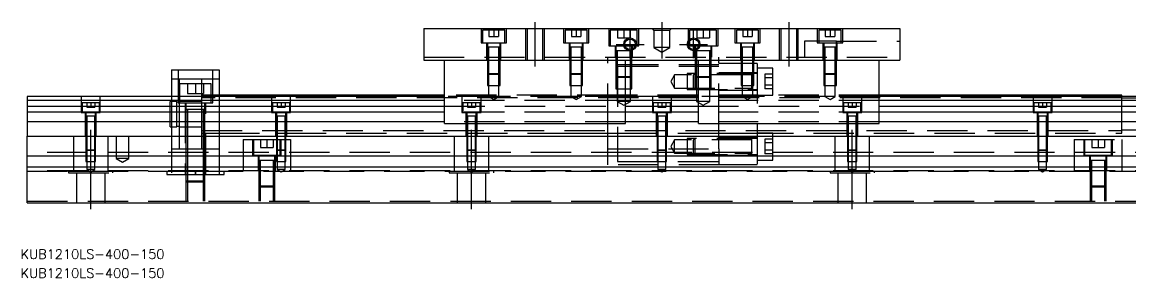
# Model space of a CAD drawing. Extents: x -12 to 551, y -257 to 102.
# Drawn here: x -1.6 to 347.5, y -257.4 to -176.7 of the extents above; entities that cross this region are included whole.
import ezdxf

# ---------------------------------------------------------------- set-up
doc = ezdxf.new("R2010")
doc.units = 0
doc.linetypes.add('CENTER', pattern=[50.8, 31.75, -6.35, 6.35, -6.35])
doc.linetypes.add('DASHED', pattern=[19.05, 12.7, -6.35])
doc.layers.get('0').update_dxf_attribs({"linetype": 'CONTINUOUS'})
doc.layers.add('CENTER', color=1, linetype='CENTER')
doc.styles.get("Standard").update_dxf_attribs({"font": 'txt.shx', "height": 3, "bigfont": 'bigfont.shx'})

# ---------------------------------------------------------------- blocks, each defined once
blk = doc.blocks.new('*U3')
at = {"color": 7, "linetype": 'CONTINUOUS'}
blk.add_text('KUB1210LS-400-150', height=3, dxfattribs=at).set_placement((-2.14, -251.39))
blk = doc.blocks.new('*U4')
at = {"color": 7, "linetype": 'CONTINUOUS'}
blk.add_text('KUB1210LS-400-150', height=3, dxfattribs=at).set_placement((-2.14, -257.38))

msp = doc.modelspace()

# ---------------------------------------------------------------- linework, layer by layer
at = {"color": 7, "linetype": 'CONTINUOUS'}
for p, q in [((125, -178.73), (125, -188.73)), ((125, -178.73), (275, -178.73)), ((275, -178.73), (275, -188.73)), ((45.5, -191.73), (45.5, -200.23)), ((45.5, -191.73), (60.5, -191.73)), ((60.5, -191.73), (60.5, -200.23)), ((125, -188.73), (275, -188.73)), ((131.5, -208.73), (131.5, -188.73)), ((188.5, -208.73), (188.5, -188.73)), ((211.5, -208.73), (211.5, -188.73)), ((268.5, -208.73), (268.5, -188.73)), ((131.5, -200.23), (0, -200.23)), ((0, -200.23), (0, -201.48)), ((0, -201.48), (0, -203.26)), ((131.5, -201.48), (0, -201.48)), ((131.5, -199.73), (60.5, -199.73)), ((211.5, -200.23), (188.5, -200.23)), ((211.5, -201.48), (188.5, -201.48)), ((345, -199.73), (268.5, -199.73)), ((400, -200.23), (268.5, -200.23)), ((400, -201.48), (268.5, -201.48)), ((345, -200.23), (345, -199.73)), ((0, -203.26), (131.5, -203.26)), ((0, -203.26), (0, -205.15)), ((0, -205.15), (0, -208.21)), ((131.5, -205.15), (0, -205.15)), ((188.5, -203.26), (211.5, -203.26)), ((211.5, -205.15), (188.5, -205.15)), ((268.5, -203.26), (400, -203.26)), ((400, -205.15), (268.5, -205.15)), ((131.5, -208.21), (0, -208.21)), ((0, -208.21), (0, -212.73)), ((131.5, -208.73), (188.5, -208.73)), ((211.5, -208.21), (188.5, -208.21)), ((211.5, -208.73), (268.5, -208.73)), ((400, -208.21), (268.5, -208.21)), ((0, -219.03), (0, -212.73)), ((0, -212.73), (400, -212.73)), ((400, -219.03), (0, -219.03)), ((0, -222.43), (0, -219.03)), ((0, -233.73), (0, -222.43)), ((400, -222.43), (0, -222.43)), ((0, -233.73), (400, -233.73))]:
    msp.add_line(p, q, dxfattribs=at)
at = {"color": 3, "linetype": 'DASHED'}
for p, q in [((143, -178.73), (143, -183.23)), ((150.5, -179.23), (143.5, -179.23)), ((143.5, -179.23), (143.5, -183.23)), ((145.5, -179.23), (145.5, -181.23)), ((145.5, -181.23), (147, -181.23)), ((147, -179.23), (147, -181.23)), ((147, -181.23), (148.5, -181.23)), ((148.5, -179.23), (148.5, -181.23)), ((150.5, -183.23), (150.5, -179.23)), ((151, -183.23), (151, -178.73)), ((157, -178.73), (157, -188.73)), ((157.5, -178.73), (157.5, -188.73)), ((162.5, -188.73), (162.5, -178.73)), ((163, -188.73), (163, -178.73)), ((169, -178.73), (169, -183.23)), ((176.5, -179.23), (169.5, -179.23)), ((169.5, -179.23), (169.5, -183.23)), ((171.5, -179.23), (171.5, -181.23)), ((171.5, -181.23), (173, -181.23)), ((173, -179.23), (173, -181.23)), ((173, -181.23), (174.5, -181.23)), ((174.5, -179.23), (174.5, -181.23)), ((176.5, -183.23), (176.5, -179.23)), ((177, -183.23), (177, -178.73)), ((183.25, -178.73), (183.25, -184.23)), ((192.25, -179.23), (183.75, -179.23)), ((183.75, -179.23), (183.75, -184.23)), ((186, -179.23), (186, -181.73)), ((188, -179.23), (188, -181.73)), ((190, -179.23), (190, -181.73)), ((192.25, -184.23), (192.25, -179.23)), ((192.75, -184.23), (192.75, -178.73)), ((197.5, -179.23), (197, -178.73)), ((197.5, -179.23), (197.5, -184.73)), ((197.5, -179.23), (202.5, -179.23)), ((202.5, -179.23), (203, -178.73)), ((202.5, -184.73), (202.5, -179.23)), ((208.25, -178.73), (208.25, -184.23)), ((217.25, -179.23), (208.75, -179.23)), ((208.75, -179.23), (208.75, -182.17)), ((211, -179.23), (211, -181.73)), ((213, -179.23), (213, -181.73)), ((215, -179.23), (215, -181.73)), ((217.25, -184.23), (217.25, -179.23)), ((217.75, -184.23), (217.75, -178.73)), ((223, -178.73), (223, -183.23)), ((230.5, -179.23), (223.5, -179.23)), ((223.5, -179.23), (223.5, -183.23)), ((225.5, -179.23), (225.5, -181.23)), ((225.5, -181.23), (227, -181.23)), ((227, -179.23), (227, -181.23)), ((227, -181.23), (228.5, -181.23)), ((228.5, -179.23), (228.5, -181.23)), ((230.5, -183.23), (230.5, -179.23)), ((231, -183.23), (231, -178.73)), ((237, -178.73), (237, -188.73)), ((237.5, -178.73), (237.5, -188.73)), ((242.5, -188.73), (242.5, -178.73)), ((243, -188.73), (243, -178.73)), ((249, -178.73), (249, -183.23)), ((256.5, -179.23), (249.5, -179.23)), ((249.5, -179.23), (249.5, -183.23)), ((251.5, -179.23), (251.5, -181.23)), ((251.5, -181.23), (253, -181.23)), ((253, -179.23), (253, -181.23)), ((253, -181.23), (254.5, -181.23)), ((254.5, -179.23), (254.5, -181.23)), ((256.5, -183.23), (256.5, -179.23)), ((257, -183.23), (257, -178.73)), ((143, -183.23), (151, -183.23)), ((144.75, -183.23), (144.75, -188.73)), ((145, -183.23), (145, -184.63)), ((145, -184.62), (145, -184.63)), ((145, -184.63), (145.22, -184.63)), ((145.22, -184.63), (145, -184.63)), ((145, -184.63), (145, -188.73)), ((145, -184.63), (145, -184.63)), ((148.78, -184.63), (145.22, -184.63)), ((145.35, -184.63), (145.35, -188.73)), ((148.65, -188.73), (148.65, -184.63)), ((148.78, -184.63), (149, -184.63)), ((149, -184.63), (148.78, -184.63)), ((149, -184.63), (149, -183.23)), ((149, -184.63), (149, -184.62)), ((149, -188.73), (149, -184.63)), ((149, -184.63), (149, -184.63)), ((149.25, -188.73), (149.25, -183.23)), ((169, -183.23), (177, -183.23)), ((170.75, -183.23), (170.75, -188.73)), ((171, -183.23), (171, -184.63)), ((171, -184.62), (171, -184.63)), ((171.22, -184.63), (171, -184.63)), ((171, -184.63), (171, -188.73)), ((171, -184.63), (171, -184.63)), ((174.78, -184.63), (171.22, -184.63)), ((171.35, -184.63), (171.35, -188.73)), ((174.65, -188.73), (174.65, -184.63)), ((175, -184.63), (174.78, -184.63)), ((175, -184.63), (175, -183.23)), ((175, -184.63), (175, -184.62)), ((175, -188.73), (175, -184.63)), ((175, -184.63), (175, -184.63)), ((175.25, -188.73), (175.25, -183.23)), ((183.25, -184.23), (192.75, -184.23)), ((185.25, -184.23), (185.25, -187.73)), ((185.5, -184.23), (185.5, -185.83)), ((186, -181.73), (188, -181.73)), ((188, -181.73), (190, -181.73)), ((190.5, -185.3), (190.5, -184.23)), ((190.75, -187.73), (190.75, -184.23)), ((202.5, -184.73), (197.5, -184.73)), ((197.5, -184.73), (200, -186.17)), ((200, -186.17), (202.5, -184.73)), ((208.25, -184.23), (217.75, -184.23)), ((208.75, -182.17), (208.75, -182.65)), ((208.75, -182.65), (208.75, -184.23)), ((210.25, -184.23), (210.25, -187.73)), ((210.5, -184.23), (210.5, -185.3)), ((211, -181.73), (213, -181.73)), ((213, -181.73), (215, -181.73)), ((215.5, -185.83), (215.5, -184.23)), ((215.75, -187.73), (215.75, -184.23)), ((223, -183.23), (231, -183.23)), ((224.75, -183.23), (224.75, -188.73)), ((225, -183.23), (225, -184.63)), ((225, -184.62), (225, -184.63)), ((225.22, -184.63), (225, -184.63)), ((225, -184.63), (225, -188.73)), ((225, -184.63), (225, -184.63)), ((228.78, -184.63), (225.22, -184.63)), ((225.35, -184.63), (225.35, -188.73)), ((228.65, -188.73), (228.65, -184.63)), ((229, -184.63), (228.78, -184.63)), ((229, -184.63), (229, -183.23)), ((229, -184.63), (229, -184.62)), ((229, -188.73), (229, -184.63)), ((229, -184.63), (229, -184.63)), ((229.25, -188.73), (229.25, -183.23)), ((255, -182.73), (245, -182.73)), ((245, -182.73), (245, -187.73)), ((249, -183.23), (257, -183.23)), ((250.75, -183.23), (250.75, -188.73)), ((251, -183.23), (251, -184.63)), ((251, -184.62), (251, -184.63)), ((255, -184.63), (251, -184.63)), ((251, -184.63), (251, -184.63)), ((251, -184.63), (251, -188.73)), ((251.35, -184.63), (251.35, -188.73)), ((254.65, -188.73), (254.65, -184.63)), ((255, -183.23), (255, -182.73)), ((255, -182.73), (275, -182.73)), ((255, -182.73), (255, -183.23)), ((255, -184.63), (255, -183.23)), ((255, -188.73), (255, -184.63)), ((255.25, -188.73), (255.25, -183.23)), ((125, -187.73), (275, -187.73)), ((183, -188.73), (183, -187.73)), ((185.5, -185.83), (185.76, -185.83)), ((185.76, -185.83), (185.5, -185.83)), ((185.5, -185.83), (185.5, -185.84)), ((185.5, -185.83), (185.5, -185.83)), ((185.5, -185.83), (185.5, -187.73)), ((185.5, -187.73), (185.5, -188.73)), ((185.5, -187.73), (185.5, -188.73)), ((190.01, -185.83), (185.76, -185.83)), ((185.9, -185.83), (185.9, -187.73)), ((185.9, -187.73), (185.9, -188.73)), ((190.24, -185.83), (190.01, -185.83)), ((190.1, -187.73), (190.1, -185.83)), ((190.1, -188.73), (190.1, -187.73)), ((190.24, -185.83), (190.5, -185.83)), ((190.5, -185.83), (190.24, -185.83)), ((190.5, -185.67), (190.5, -185.3)), ((190.5, -185.83), (190.5, -185.67)), ((190.5, -185.84), (190.5, -185.83)), ((190.5, -187.73), (190.5, -185.83)), ((190.5, -185.83), (190.5, -185.83)), ((190.5, -188.73), (190.5, -187.73)), ((190.5, -188.73), (190.5, -187.73)), ((210.5, -185.3), (210.5, -185.67)), ((210.5, -185.67), (210.5, -185.83)), ((210.5, -185.83), (210.76, -185.83)), ((210.76, -185.83), (210.5, -185.83)), ((210.5, -185.83), (210.5, -185.84)), ((210.5, -185.83), (210.5, -185.83)), ((210.5, -185.83), (210.5, -187.73)), ((210.5, -187.73), (210.5, -188.73)), ((210.5, -187.73), (210.5, -188.73)), ((215.24, -185.83), (210.76, -185.83)), ((210.9, -185.83), (210.9, -187.73)), ((210.9, -187.73), (210.9, -188.73)), ((215.1, -187.73), (215.1, -185.83)), ((215.1, -188.73), (215.1, -187.73)), ((215.24, -185.83), (215.5, -185.83)), ((215.5, -185.83), (215.24, -185.83)), ((215.5, -185.84), (215.5, -185.83)), ((215.5, -187.73), (215.5, -185.83)), ((215.5, -185.83), (215.5, -185.83)), ((215.5, -188.73), (215.5, -187.73)), ((215.5, -188.73), (215.5, -187.73)), ((218, -188.73), (218, -187.73)), ((47.5, -191.73), (47.5, -202.23)), ((58.5, -202.23), (58.5, -191.73)), ((145, -188.73), (145, -192.88)), ((145, -188.73), (145, -192.88)), ((145.35, -188.73), (145.35, -193.23)), ((148.65, -193.23), (148.65, -188.73)), ((149, -192.88), (149, -188.73)), ((149, -192.88), (149, -188.73)), ((171, -188.73), (171, -192.88)), ((171, -188.73), (171, -192.88)), ((171.35, -188.73), (171.35, -193.23)), ((174.65, -193.23), (174.65, -188.73)), ((175, -192.88), (175, -188.73)), ((175, -192.88), (175, -188.73)), ((183, -208.73), (183, -188.73)), ((218, -190.23), (183, -190.23)), ((185.5, -188.73), (185.5, -193.83)), ((185.5, -188.73), (185.5, -193.83)), ((185.9, -188.73), (185.9, -194.23)), ((218, -190.73), (186, -190.73)), ((186, -190.73), (186, -220.73)), ((190.1, -194.23), (190.1, -188.73)), ((190.5, -193.83), (190.5, -188.73)), ((190.5, -193.83), (190.5, -188.73)), ((210.5, -188.73), (210.5, -193.83)), ((210.5, -188.73), (210.5, -193.83)), ((210.9, -188.73), (210.9, -194.23)), ((215.1, -194.23), (215.1, -188.73)), ((215.5, -193.83), (215.5, -188.73)), ((215.5, -193.83), (215.5, -188.73)), ((218, -208.73), (218, -188.73)), ((230, -189.73), (218, -189.73)), ((225, -188.73), (225, -192.88)), ((225, -188.73), (225, -192.88)), ((225.35, -188.73), (225.35, -193.23)), ((228.65, -193.23), (228.65, -188.73)), ((229, -192.88), (229, -188.73)), ((229, -192.88), (229, -188.73)), ((230, -189.73), (230, -221.73)), ((235, -191.23), (230, -191.23)), ((235, -199.73), (235, -191.23)), ((251, -188.73), (251, -192.88)), ((251, -188.73), (251, -192.88)), ((251.35, -188.73), (251.35, -193.23)), ((254.65, -193.23), (254.65, -188.73)), ((255, -192.88), (255, -188.73)), ((255, -192.88), (255, -188.73)), ((48, -194.73), (45.5, -194.73)), ((48, -196.23), (48, -194.73)), ((55, -194.73), (48, -194.73)), ((55, -196.23), (55, -194.73)), ((60.5, -194.73), (55, -194.73)), ((145, -192.88), (149, -192.88)), ((145, -192.88), (145, -196.73)), ((145, -192.88), (145.35, -193.23)), ((148.65, -193.23), (145.35, -193.23)), ((145.35, -193.23), (145.35, -196.73)), ((148.65, -193.23), (149, -192.88)), ((148.65, -196.73), (148.65, -193.23)), ((149, -196.73), (149, -192.88)), ((171, -192.88), (175, -192.88)), ((171, -192.88), (171, -196.73)), ((171, -192.88), (171.35, -193.23)), ((174.65, -193.23), (171.35, -193.23)), ((171.35, -193.23), (171.35, -196.73)), ((174.65, -193.23), (175, -192.88)), ((174.65, -196.73), (174.65, -193.23)), ((175, -196.73), (175, -192.88)), ((185.5, -193.83), (188.5, -193.83)), ((185.5, -193.83), (185.5, -197.73)), ((185.5, -193.83), (185.9, -194.23)), ((188.5, -194.23), (185.9, -194.23)), ((185.9, -194.23), (185.9, -197.73)), ((188.5, -193.83), (190.5, -193.83)), ((190.1, -194.23), (188.5, -194.23)), ((190.1, -194.23), (190.5, -193.83)), ((190.1, -197.73), (190.1, -194.23)), ((190.5, -197.73), (190.5, -193.83)), ((204, -193.38), (202.79, -195.48)), ((202.79, -195.48), (204, -197.58)), ((204, -197.58), (204, -193.38)), ((228.4, -193.38), (204, -193.38)), ((208, -192.98), (208, -197.98)), ((230, -192.98), (208, -192.98)), ((210.4, -192.98), (210.4, -197.98)), ((210.5, -193.83), (211.5, -193.83)), ((210.5, -193.83), (210.5, -197.73)), ((210.5, -193.83), (210.9, -194.23)), ((211.5, -194.23), (210.9, -194.23)), ((210.9, -194.23), (210.9, -197.73)), ((211.5, -193.83), (215.5, -193.83)), ((215.1, -194.23), (211.5, -194.23)), ((215.1, -194.23), (215.5, -193.83)), ((215.1, -197.73), (215.1, -194.23)), ((215.5, -197.73), (215.5, -193.83)), ((230, -192.73), (218, -192.73)), ((225, -192.88), (229, -192.88)), ((225, -192.88), (225, -196.73)), ((225, -192.88), (225.35, -193.23)), ((228.65, -193.23), (225.35, -193.23)), ((225.35, -193.23), (225.35, -196.73)), ((228.4, -197.98), (228.4, -192.98)), ((228.65, -193.23), (229, -192.88)), ((228.65, -196.73), (228.65, -193.23)), ((229, -196.73), (229, -192.88)), ((232.5, -193.17), (232.5, -197.79)), ((235, -193.17), (232.5, -193.17)), ((235, -194.33), (232.5, -194.33)), ((251, -192.88), (255, -192.88)), ((251, -192.88), (251, -196.73)), ((251, -192.88), (251.35, -193.23)), ((254.65, -193.23), (251.35, -193.23)), ((251.35, -193.23), (251.35, -196.73)), ((254.65, -193.23), (255, -192.88)), ((254.65, -196.73), (254.65, -193.23)), ((255, -196.73), (255, -192.88)), ((58, -196.23), (48, -196.23)), ((48, -196.23), (48, -200.23)), ((50.5, -196.23), (50.5, -199.23)), ((53, -196.23), (53, -199.23)), ((55, -200.23), (55, -196.23)), ((55.5, -196.23), (55.5, -199.23)), ((58, -200.23), (58, -196.23)), ((145, -196.73), (149, -196.73)), ((145.35, -196.73), (145.35, -200.23)), ((148.65, -200.23), (148.65, -196.73)), ((171, -196.73), (175, -196.73)), ((171.35, -196.73), (171.35, -200.23)), ((174.65, -200.23), (174.65, -196.73)), ((185.5, -197.73), (190.5, -197.73)), ((185.9, -197.73), (185.9, -201.73)), ((190.1, -201.73), (190.1, -197.73)), ((204, -197.58), (228.4, -197.58)), ((208, -197.98), (230, -197.98)), ((210.5, -197.73), (215.5, -197.73)), ((210.9, -197.73), (210.9, -201.73)), ((215.1, -201.73), (215.1, -197.73)), ((218, -198.23), (230, -198.23)), ((225, -196.73), (229, -196.73)), ((225.35, -196.73), (225.35, -200.23)), ((228.65, -200.23), (228.65, -196.73)), ((235, -196.63), (232.5, -196.63)), ((235, -197.79), (232.5, -197.79)), ((251, -196.73), (255, -196.73)), ((251.35, -196.73), (251.35, -200.23)), ((254.65, -200.23), (254.65, -196.73)), ((17, -200.23), (17, -205.23)), ((22.75, -202.23), (17.25, -202.23)), ((17.25, -202.23), (17.25, -205.23)), ((18.75, -202.23), (18.75, -203.53)), ((20, -202.23), (20, -203.53)), ((21.25, -202.23), (21.25, -203.53)), ((22.75, -205.23), (22.75, -202.23)), ((23, -205.23), (23, -200.23)), ((45, -205.73), (45, -201.73)), ((45.5, -201.73), (45, -201.73)), ((45.5, -200.23), (45.5, -212.73)), ((47.1, -201.73), (45.5, -201.73)), ((47.1, -205.73), (47.1, -201.73)), ((48, -201.93), (47.1, -201.93)), ((47.5, -202.23), (58.5, -202.23)), ((48, -200.23), (48, -202.23)), ((55, -201.73), (48, -201.73)), ((48, -205.73), (48, -202.23)), ((49.75, -202.23), (49.75, -224.73)), ((50, -202.23), (50, -204.23)), ((50.5, -199.23), (53, -199.23)), ((53, -199.23), (55.5, -199.23)), ((58, -199.73), (55, -199.73)), ((55, -202.23), (55, -200.23)), ((345, -200.61), (55, -200.61)), ((55, -204.23), (55, -202.23)), ((56, -204.23), (56, -202.23)), ((56.25, -224.73), (56.25, -202.23)), ((60.5, -199.73), (58, -199.73)), ((58, -202.23), (58, -200.23)), ((60.5, -200.23), (60.5, -212.73)), ((77, -200.23), (77, -205.23)), ((82.75, -202.23), (77.25, -202.23)), ((77.25, -202.23), (77.25, -205.23)), ((78.75, -202.23), (78.75, -203.53)), ((80, -202.23), (80, -203.53)), ((81.25, -202.23), (81.25, -203.53)), ((82.75, -205.23), (82.75, -202.23)), ((83, -205.23), (83, -200.23)), ((186, -199.73), (131.5, -199.73)), ((145.35, -200.23), (131.5, -200.23)), ((188.5, -201.48), (131.5, -201.48)), ((137, -200.23), (137, -205.23)), ((142.75, -202.23), (137.25, -202.23)), ((137.25, -202.23), (137.25, -205.23)), ((138.75, -202.23), (138.75, -203.53)), ((140, -202.23), (140, -203.53)), ((141.25, -202.23), (141.25, -203.53)), ((142.75, -205.23), (142.75, -202.23)), ((143, -205.23), (143, -200.23)), ((148.65, -200.23), (145.35, -200.23)), ((145.35, -200.23), (147, -201.18)), ((147, -201.18), (148.65, -200.23)), ((171.35, -200.23), (148.65, -200.23)), ((174.65, -200.23), (171.35, -200.23)), ((171.35, -200.23), (173, -201.18)), ((173, -201.18), (174.65, -200.23)), ((188.5, -200.23), (174.65, -200.23)), ((190.1, -201.73), (185.9, -201.73)), ((185.9, -201.73), (188, -202.94)), ((268.5, -199.73), (186, -199.73)), ((188, -202.94), (190.1, -201.73)), ((197, -200.23), (197, -205.23)), ((202.75, -202.23), (197.25, -202.23)), ((197.25, -202.23), (197.25, -205.23)), ((198.75, -202.23), (198.75, -203.53)), ((200, -202.23), (200, -203.53)), ((201.25, -202.23), (201.25, -203.53)), ((202.75, -205.23), (202.75, -202.23)), ((203, -205.23), (203, -200.23)), ((215.1, -201.73), (210.9, -201.73)), ((210.9, -201.73), (213, -202.94)), ((225.35, -200.23), (211.5, -200.23)), ((268.5, -201.48), (211.5, -201.48)), ((213, -202.94), (215.1, -201.73)), ((228.65, -200.23), (225.35, -200.23)), ((225.35, -200.23), (227, -201.18)), ((227, -201.18), (228.65, -200.23)), ((251.35, -200.23), (228.65, -200.23)), ((230, -199.73), (235, -199.73)), ((254.65, -200.23), (251.35, -200.23)), ((251.35, -200.23), (253, -201.18)), ((253, -201.18), (254.65, -200.23)), ((268.5, -200.23), (254.65, -200.23)), ((257, -200.23), (257, -205.23)), ((262.75, -202.23), (257.25, -202.23)), ((257.25, -202.23), (257.25, -205.23)), ((258.75, -202.23), (258.75, -203.53)), ((260, -202.23), (260, -203.53)), ((261.25, -202.23), (261.25, -203.53)), ((262.75, -205.23), (262.75, -202.23)), ((263, -205.23), (263, -200.23)), ((317, -200.23), (317, -205.23)), ((322.75, -202.23), (317.25, -202.23)), ((317.25, -202.23), (317.25, -205.23)), ((318.75, -202.23), (318.75, -203.53)), ((320, -202.23), (320, -203.53)), ((321.25, -202.23), (321.25, -203.53)), ((322.75, -205.23), (322.75, -202.23)), ((323, -205.23), (323, -200.23)), ((345, -205.73), (345, -200.23)), ((350, -200.73), (345, -200.73)), ((17, -205.23), (23, -205.23)), ((18.25, -205.23), (18.25, -212.73)), ((18.5, -205.23), (18.5, -206.23)), ((18.75, -203.53), (20, -203.53)), ((20, -203.53), (21.25, -203.53)), ((21.5, -206.23), (21.5, -205.23)), ((21.75, -212.73), (21.75, -205.23)), ((45, -209.73), (45, -205.73)), ((47.1, -209.73), (47.1, -205.73)), ((48, -212.73), (48, -205.73)), ((50, -204.22), (50, -204.23)), ((50, -204.23), (50.35, -204.23)), ((50.35, -204.23), (50, -204.23)), ((50, -204.23), (50, -204.23)), ((50, -204.23), (50, -212.73)), ((55.65, -204.23), (50.35, -204.23)), ((50.5, -204.23), (50.5, -212.73)), ((55, -205.73), (55, -204.23)), ((55, -212.73), (55, -205.73)), ((55.5, -212.73), (55.5, -204.23)), ((55.65, -204.23), (56, -204.23)), ((56, -204.23), (55.65, -204.23)), ((56, -204.23), (56, -204.22)), ((56, -204.23), (56, -204.23)), ((56, -212.73), (56, -204.23)), ((77, -205.23), (83, -205.23)), ((78.25, -205.23), (78.25, -212.73)), ((78.5, -205.23), (78.5, -206.23)), ((78.75, -203.53), (80, -203.53)), ((80, -203.53), (81.25, -203.53)), ((81.5, -206.23), (81.5, -205.23)), ((81.75, -212.73), (81.75, -205.23)), ((131.5, -203.26), (188.5, -203.26)), ((188.5, -205.15), (131.5, -205.15)), ((137, -205.23), (143, -205.23)), ((138.25, -205.23), (138.25, -212.73)), ((138.5, -205.23), (138.5, -206.23)), ((138.75, -203.53), (140, -203.53)), ((140, -203.53), (141.25, -203.53)), ((141.5, -206.23), (141.5, -205.23)), ((141.75, -212.73), (141.75, -205.23)), ((197, -205.23), (203, -205.23)), ((198.25, -205.23), (198.25, -212.73)), ((198.5, -205.23), (198.5, -206.23)), ((198.75, -203.53), (200, -203.53)), ((200, -203.53), (201.25, -203.53)), ((201.5, -206.23), (201.5, -205.23)), ((201.75, -212.73), (201.75, -205.23)), ((211.5, -203.26), (268.5, -203.26)), ((268.5, -205.15), (211.5, -205.15)), ((257, -205.23), (263, -205.23)), ((258.25, -205.23), (258.25, -212.73)), ((258.5, -205.23), (258.5, -206.23)), ((258.75, -203.53), (260, -203.53)), ((260, -203.53), (261.25, -203.53)), ((261.5, -206.23), (261.5, -205.23)), ((261.75, -212.73), (261.75, -205.23)), ((317, -205.23), (323, -205.23)), ((318.25, -205.23), (318.25, -212.73)), ((318.5, -205.23), (318.5, -206.23)), ((318.75, -203.53), (320, -203.53)), ((320, -203.53), (321.25, -203.53)), ((321.5, -206.23), (321.5, -205.23)), ((321.75, -212.73), (321.75, -205.23)), ((345, -211.73), (345, -205.73)), ((18.5, -206.22), (18.5, -206.23)), ((18.5, -206.23), (21.5, -206.23)), ((18.5, -206.23), (18.5, -206.24)), ((18.5, -206.23), (18.5, -212.73)), ((18.75, -206.23), (18.75, -212.73)), ((21.25, -212.73), (21.25, -206.23)), ((21.5, -206.23), (21.5, -206.22)), ((21.5, -206.24), (21.5, -206.23)), ((21.5, -212.73), (21.5, -206.23)), ((78.5, -206.22), (78.5, -206.23)), ((78.5, -206.23), (81.5, -206.23)), ((78.5, -206.23), (78.5, -206.24)), ((78.5, -206.23), (78.5, -212.73)), ((78.75, -206.23), (78.75, -212.73)), ((81.25, -212.73), (81.25, -206.23)), ((81.5, -206.23), (81.5, -206.22)), ((81.5, -206.24), (81.5, -206.23)), ((81.5, -212.73), (81.5, -206.23)), ((188.5, -208.21), (131.5, -208.21)), ((138.5, -206.22), (138.5, -206.23)), ((138.5, -206.23), (141.5, -206.23)), ((138.5, -206.23), (138.5, -206.24)), ((138.5, -206.23), (138.5, -212.73)), ((138.75, -206.23), (138.75, -212.73)), ((141.25, -212.73), (141.25, -206.23)), ((141.5, -206.23), (141.5, -206.22)), ((141.5, -206.24), (141.5, -206.23)), ((141.5, -212.73), (141.5, -206.23)), ((183, -212.73), (183, -208.73)), ((198.5, -206.22), (198.5, -206.23)), ((198.5, -206.23), (201.5, -206.23)), ((198.5, -206.23), (198.5, -206.24)), ((198.5, -206.23), (198.5, -212.73)), ((198.75, -206.23), (198.75, -212.73)), ((201.25, -212.73), (201.25, -206.23)), ((201.5, -206.23), (201.5, -206.22)), ((201.5, -206.24), (201.5, -206.23)), ((201.5, -212.73), (201.5, -206.23)), ((268.5, -208.21), (211.5, -208.21)), ((218, -212.73), (218, -208.73)), ((258.5, -206.22), (258.5, -206.23)), ((258.5, -206.23), (261.5, -206.23)), ((258.5, -206.23), (258.5, -206.24)), ((258.5, -206.23), (258.5, -212.73)), ((258.75, -206.23), (258.75, -212.73)), ((261.25, -212.73), (261.25, -206.23)), ((261.5, -206.23), (261.5, -206.22)), ((261.5, -206.24), (261.5, -206.23)), ((261.5, -212.73), (261.5, -206.23)), ((318.5, -206.22), (318.5, -206.23)), ((318.5, -206.23), (321.5, -206.23)), ((318.5, -206.23), (318.5, -206.24)), ((318.5, -206.23), (318.5, -212.73)), ((318.75, -206.23), (318.75, -212.73)), ((321.25, -212.73), (321.25, -206.23)), ((321.5, -206.23), (321.5, -206.22)), ((321.5, -206.24), (321.5, -206.23)), ((321.5, -212.73), (321.5, -206.23)), ((14.64, -223.73), (14.64, -212.73)), ((18.5, -212.73), (18.5, -216.98)), ((18.5, -212.73), (18.5, -216.98)), ((18.75, -212.73), (18.75, -217.23)), ((21.25, -217.23), (21.25, -212.73)), ((21.5, -216.98), (21.5, -212.73)), ((21.5, -216.98), (21.5, -212.73)), ((25.36, -212.73), (25.36, -223.73)), ((28, -212.73), (28, -219.73)), ((32, -219.73), (32, -212.73)), ((45, -209.73), (45.5, -209.73)), ((45.5, -209.73), (47.1, -209.73)), ((45.5, -212.73), (45.5, -219.03)), ((47.1, -209.53), (48, -209.53)), ((48, -209.73), (50, -209.73)), ((48, -216.73), (48, -212.73)), ((50, -209.73), (50.5, -209.73)), ((50, -212.73), (50, -219.03)), ((50.5, -209.73), (55, -209.73)), ((50.5, -212.73), (50.5, -219.03)), ((55, -210.86), (345, -210.86)), ((55, -211.73), (55.5, -211.73)), ((55, -216.73), (55, -212.73)), ((55.5, -211.73), (56, -211.73)), ((55.5, -219.03), (55.5, -212.73)), ((56, -211.73), (60.5, -211.73)), ((56, -219.03), (56, -212.73)), ((60.5, -211.73), (78.5, -211.73)), ((60.5, -212.73), (60.5, -219.03)), ((78.5, -211.73), (78.75, -211.73)), ((78.5, -212.73), (78.5, -216.98)), ((78.5, -212.73), (78.5, -216.98)), ((78.75, -211.73), (81.25, -211.73)), ((78.75, -212.73), (78.75, -217.23)), ((81.25, -211.73), (81.5, -211.73)), ((81.25, -217.23), (81.25, -212.73)), ((81.5, -211.73), (168.5, -211.73)), ((81.5, -216.98), (81.5, -212.73)), ((81.5, -216.98), (81.5, -212.73)), ((134.64, -223.73), (134.64, -212.73)), ((138.5, -212.73), (138.5, -216.98)), ((138.5, -212.73), (138.5, -216.98)), ((138.75, -212.73), (138.75, -217.23)), ((141.25, -217.23), (141.25, -212.73)), ((141.5, -216.98), (141.5, -212.73)), ((141.5, -216.98), (141.5, -212.73)), ((145.36, -212.73), (145.36, -223.73)), ((168.5, -211.73), (168.75, -211.73)), ((168.75, -211.73), (171.25, -211.73)), ((171.25, -211.73), (171.5, -211.73)), ((171.5, -211.73), (183, -211.73)), ((183, -211.73), (186, -211.73)), ((183, -216.73), (183, -212.73)), ((186, -211.73), (218, -211.73)), ((186, -211.73), (218, -211.73)), ((198.5, -212.73), (198.5, -216.98)), ((198.5, -212.73), (198.5, -216.98)), ((198.75, -212.73), (198.75, -217.23)), ((201.25, -217.23), (201.25, -212.73)), ((201.5, -216.98), (201.5, -212.73)), ((201.5, -216.98), (201.5, -212.73)), ((218, -211.73), (228.5, -211.73)), ((218, -211.73), (228.5, -211.73)), ((218, -216.73), (218, -212.73)), ((228.5, -211.73), (228.75, -211.73)), ((228.5, -211.73), (228.75, -211.73)), ((228.75, -211.73), (230, -211.73)), ((228.75, -211.73), (345, -211.73)), ((235, -211.73), (230, -211.73)), ((235, -220.23), (235, -211.73)), ((254.64, -223.73), (254.64, -212.73)), ((258.5, -212.73), (258.5, -216.98)), ((258.5, -212.73), (258.5, -216.98)), ((258.75, -212.73), (258.75, -217.23)), ((261.25, -217.23), (261.25, -212.73)), ((261.5, -216.98), (261.5, -212.73)), ((261.5, -216.98), (261.5, -212.73)), ((265.36, -212.73), (265.36, -223.73)), ((318.5, -212.73), (318.5, -216.98)), ((318.5, -212.73), (318.5, -216.98)), ((318.75, -212.73), (318.75, -217.23)), ((321.25, -217.23), (321.25, -212.73)), ((321.5, -216.98), (321.5, -212.73)), ((321.5, -216.98), (321.5, -212.73)), ((345, -210.73), (350, -210.73)), ((68, -213.73), (78.5, -213.73)), ((68, -213.73), (68, -219.03)), ((71, -213.73), (71, -218.73)), ((71.25, -213.73), (71.25, -218.73)), ((73.5, -213.73), (73.5, -216.23)), ((73.5, -216.23), (75.5, -216.23)), ((75.5, -213.73), (75.5, -216.23)), ((75.5, -216.23), (77.5, -216.23)), ((77.5, -213.73), (77.5, -216.23)), ((78.5, -213.73), (78.75, -213.73)), ((78.75, -213.73), (81.25, -213.73)), ((79.75, -217.23), (79.75, -213.73)), ((80, -218.73), (80, -213.73)), ((81.25, -213.73), (81.5, -213.73)), ((81.5, -213.73), (83, -213.73)), ((83, -213.73), (83, -219.03)), ((204, -213.88), (202.79, -215.98)), ((202.79, -215.98), (204, -218.08)), ((204, -218.08), (204, -213.88)), ((228.4, -213.88), (204, -213.88)), ((208, -213.48), (208, -218.48)), ((230, -213.48), (208, -213.48)), ((210.4, -213.48), (210.4, -218.48)), ((230, -213.23), (218, -213.23)), ((228.4, -218.48), (228.4, -213.48)), ((232.5, -213.67), (232.5, -218.29)), ((235, -213.67), (232.5, -213.67)), ((235, -214.83), (232.5, -214.83)), ((330, -213.73), (345, -213.73)), ((330, -213.73), (330, -219.03)), ((333, -213.73), (333, -218.73)), ((333.25, -213.73), (333.25, -218.73)), ((335.5, -213.73), (335.5, -216.23)), ((335.5, -216.23), (337.5, -216.23)), ((337.5, -213.73), (337.5, -216.23)), ((337.5, -216.23), (339.5, -216.23)), ((339.5, -213.73), (339.5, -216.23)), ((341.75, -218.73), (341.75, -213.73)), ((342, -218.73), (342, -213.73)), ((345, -213.73), (345, -219.03)), ((400, -217.88), (0, -217.88)), ((18.5, -216.98), (21.5, -216.98)), ((18.5, -216.98), (18.5, -219.03)), ((18.5, -216.98), (18.75, -217.23)), ((18.5, -219.03), (18.5, -220.73)), ((21.25, -217.23), (18.75, -217.23)), ((18.75, -217.23), (18.75, -220.73)), ((21.25, -217.23), (21.5, -216.98)), ((21.25, -220.73), (21.25, -217.23)), ((21.5, -219.03), (21.5, -216.98)), ((21.5, -220.73), (21.5, -219.03)), ((32, -219.73), (28, -219.73)), ((28, -219.73), (30, -220.88)), ((30, -220.88), (32, -219.73)), ((45.5, -216.73), (48, -216.73)), ((45.5, -219.03), (45.5, -222.43)), ((48, -216.73), (50, -216.73)), ((50, -216.73), (50.5, -216.73)), ((50, -219.03), (50, -222.43)), ((50.5, -216.73), (55, -216.73)), ((50.5, -219.03), (50.5, -222.43)), ((55, -216.73), (60.5, -216.73)), ((55.5, -222.43), (55.5, -219.03)), ((56, -222.43), (56, -219.03)), ((60.5, -219.03), (60.5, -222.43)), ((68, -219.03), (68, -222.43)), ((71, -218.73), (80, -218.73)), ((72.75, -218.73), (72.75, -223.73)), ((73, -218.73), (73, -219.03)), ((73, -219.03), (73, -220.33)), ((78, -219.03), (78, -218.73)), ((78, -220.33), (78, -219.03)), ((78.25, -223.73), (78.25, -218.73)), ((78.5, -216.98), (81.5, -216.98)), ((78.5, -216.98), (78.5, -219.03)), ((78.5, -216.98), (78.75, -217.23)), ((78.5, -219.03), (78.5, -220.73)), ((81.25, -217.23), (78.75, -217.23)), ((78.75, -217.23), (78.75, -220.73)), ((79.75, -218.73), (79.75, -217.23)), ((81.25, -217.23), (81.5, -216.98)), ((81.25, -220.73), (81.25, -217.23)), ((81.5, -219.03), (81.5, -216.98)), ((81.5, -220.73), (81.5, -219.03)), ((83, -219.03), (83, -222.43)), ((138.5, -216.98), (141.5, -216.98)), ((138.5, -216.98), (138.5, -219.03)), ((138.5, -216.98), (138.75, -217.23)), ((138.5, -219.03), (138.5, -220.73)), ((141.25, -217.23), (138.75, -217.23)), ((138.75, -217.23), (138.75, -220.73)), ((141.25, -217.23), (141.5, -216.98)), ((141.25, -220.73), (141.25, -217.23)), ((141.5, -219.03), (141.5, -216.98)), ((141.5, -220.73), (141.5, -219.03)), ((183, -216.73), (218, -216.73)), ((183, -219.03), (183, -216.73)), ((218, -219.01), (183, -219.01)), ((183, -221.73), (183, -219.03)), ((198.5, -216.98), (201.5, -216.98)), ((198.5, -216.98), (198.5, -219.03)), ((198.5, -216.98), (198.75, -217.23)), ((198.5, -219.03), (198.5, -220.73)), ((201.25, -217.23), (198.75, -217.23)), ((198.75, -217.23), (198.75, -220.73)), ((201.25, -217.23), (201.5, -216.98)), ((201.25, -220.73), (201.25, -217.23)), ((201.5, -219.03), (201.5, -216.98)), ((201.5, -220.73), (201.5, -219.03)), ((204, -218.08), (228.4, -218.08)), ((208, -218.48), (230, -218.48)), ((218, -216.73), (218, -219.03)), ((218, -218.73), (230, -218.73)), ((218, -219.03), (218, -221.73)), ((235, -217.13), (232.5, -217.13)), ((235, -218.29), (232.5, -218.29)), ((258.5, -216.98), (261.5, -216.98)), ((258.5, -216.98), (258.5, -219.03)), ((258.5, -216.98), (258.75, -217.23)), ((258.5, -219.03), (258.5, -220.73)), ((261.25, -217.23), (258.75, -217.23)), ((258.75, -217.23), (258.75, -220.73)), ((261.25, -217.23), (261.5, -216.98)), ((261.25, -220.73), (261.25, -217.23)), ((261.5, -219.03), (261.5, -216.98)), ((261.5, -220.73), (261.5, -219.03)), ((318.5, -216.98), (321.5, -216.98)), ((318.5, -216.98), (318.5, -219.03)), ((318.5, -216.98), (318.75, -217.23)), ((318.5, -219.03), (318.5, -220.73)), ((321.25, -217.23), (318.75, -217.23)), ((318.75, -217.23), (318.75, -220.73)), ((321.25, -217.23), (321.5, -216.98)), ((321.25, -220.73), (321.25, -217.23)), ((321.5, -219.03), (321.5, -216.98)), ((321.5, -220.73), (321.5, -219.03)), ((330, -219.03), (330, -222.43)), ((333, -218.73), (342, -218.73)), ((334.75, -218.73), (334.75, -223.73)), ((335, -218.73), (335, -219.03)), ((335, -219.03), (335, -220.33)), ((340, -219.03), (340, -218.73)), ((340, -220.33), (340, -219.03)), ((340.25, -223.73), (340.25, -218.73)), ((345, -219.03), (345, -222.43)), ((18.5, -220.73), (21.5, -220.73)), ((18.75, -220.73), (18.75, -223.23)), ((21.25, -223.23), (18.75, -223.23)), ((18.75, -223.23), (20, -223.95)), ((20, -223.95), (21.25, -223.23)), ((21.25, -223.23), (21.25, -220.73)), ((45.5, -222.43), (45.5, -223.73)), ((50, -222.43), (50, -223.73)), ((50.5, -222.43), (50.5, -223.73)), ((55.5, -223.73), (55.5, -222.43)), ((56, -223.73), (56, -222.43)), ((60.5, -222.43), (60.5, -224.73)), ((68, -222.43), (68, -223.73)), ((73, -220.33), (73.26, -220.33)), ((73.26, -220.33), (73, -220.33)), ((73, -220.33), (73, -220.34)), ((73, -220.33), (73, -220.33)), ((73, -220.33), (73, -222.43)), ((73, -222.43), (73, -223.73)), ((77.74, -220.33), (73.26, -220.33)), ((73.4, -220.33), (73.4, -222.43)), ((73.4, -222.43), (73.4, -223.73)), ((77.6, -222.43), (77.6, -220.33)), ((77.6, -223.73), (77.6, -222.43)), ((77.74, -220.33), (78, -220.33)), ((78, -220.33), (77.74, -220.33)), ((78, -220.34), (78, -220.33)), ((78, -222.43), (78, -220.33)), ((78, -220.33), (78, -220.33)), ((78, -223.73), (78, -222.43)), ((78.5, -220.73), (81.5, -220.73)), ((78.75, -220.73), (78.75, -223.23)), ((81.25, -223.23), (78.75, -223.23)), ((78.75, -223.23), (80, -223.95)), ((80, -223.95), (81.25, -223.23)), ((81.25, -223.23), (81.25, -220.73)), ((83, -222.43), (83, -223.73)), ((138.5, -220.73), (141.5, -220.73)), ((138.75, -220.73), (138.75, -223.23)), ((141.25, -223.23), (138.75, -223.23)), ((138.75, -223.23), (140, -223.95)), ((140, -223.95), (141.25, -223.23)), ((141.25, -223.23), (141.25, -220.73)), ((218, -221.73), (183, -221.73)), ((186, -220.73), (218, -220.73)), ((198.5, -220.73), (201.5, -220.73)), ((198.75, -220.73), (198.75, -223.23)), ((201.25, -223.23), (198.75, -223.23)), ((198.75, -223.23), (200, -223.95)), ((200, -223.95), (201.25, -223.23)), ((201.25, -223.23), (201.25, -220.73)), ((230, -221.73), (218, -221.73)), ((230, -220.23), (235, -220.23)), ((258.5, -220.73), (261.5, -220.73)), ((258.75, -220.73), (258.75, -223.23)), ((261.25, -223.23), (258.75, -223.23)), ((258.75, -223.23), (260, -223.95)), ((260, -223.95), (261.25, -223.23)), ((261.25, -223.23), (261.25, -220.73)), ((318.5, -220.73), (321.5, -220.73)), ((318.75, -220.73), (318.75, -223.23)), ((321.25, -223.23), (318.75, -223.23)), ((318.75, -223.23), (320, -223.95)), ((320, -223.95), (321.25, -223.23)), ((321.25, -223.23), (321.25, -220.73)), ((330, -222.43), (330, -223.73)), ((335, -220.33), (335.26, -220.33)), ((335.26, -220.33), (335, -220.33)), ((335, -220.33), (335, -220.33)), ((335, -220.33), (335, -222.43)), ((335, -220.33), (335, -220.34)), ((335, -222.43), (335, -223.73)), ((339.74, -220.33), (335.26, -220.33)), ((335.4, -220.33), (335.4, -222.43)), ((335.4, -222.43), (335.4, -223.73)), ((339.6, -222.43), (339.6, -220.33)), ((339.6, -223.73), (339.6, -222.43)), ((339.74, -220.33), (340, -220.33)), ((340, -220.33), (339.74, -220.33)), ((340, -222.43), (340, -220.33)), ((340, -220.33), (340, -220.33)), ((340, -220.34), (340, -220.33)), ((340, -223.73), (340, -222.43)), ((345, -222.43), (345, -223.73)), ((400, -223.58), (0, -223.58)), ((0, -223.73), (44.64, -223.73)), ((13, -223.73), (27, -223.73)), ((13, -223.73), (13, -224.23)), ((13, -224.23), (27, -224.23)), ((15.5, -224.23), (15.5, -233.73)), ((24.5, -233.73), (24.5, -224.23)), ((27, -224.23), (27, -223.73)), ((44, -223.73), (44, -224.73)), ((44, -224.73), (53, -224.73)), ((44.64, -223.73), (55.36, -223.73)), ((45.5, -223.73), (45.5, -224.23)), ((50, -223.73), (50, -224.73)), ((50, -224.73), (50, -226.73)), ((50, -224.73), (50, -226.73)), ((50, -226.73), (56, -226.73)), ((50, -226.73), (50, -233.23)), ((50, -226.73), (50.5, -227.23)), ((50.5, -223.73), (50.5, -224.73)), ((50.5, -224.73), (50.5, -227.23)), ((53, -223.73), (53, -224.73)), ((53, -224.73), (53, -223.73)), ((53, -224.73), (62, -224.73)), ((55.36, -223.73), (344.64, -223.73)), ((55.5, -224.73), (55.5, -223.73)), ((55.5, -227.23), (55.5, -224.73)), ((55.5, -227.23), (56, -226.73)), ((56, -224.73), (56, -223.73)), ((56, -226.73), (56, -224.73)), ((56, -226.73), (56, -224.73)), ((56, -233.23), (56, -226.73)), ((62, -224.73), (62, -223.73)), ((73, -223.73), (73, -228.33)), ((73, -223.73), (73, -228.33)), ((73.4, -223.73), (73.4, -228.73)), ((77.6, -228.73), (77.6, -223.73)), ((78, -228.33), (78, -223.73)), ((78, -228.33), (78, -223.73)), ((133, -223.73), (147, -223.73)), ((133, -223.73), (133, -224.23)), ((133, -224.23), (147, -224.23)), ((135.5, -224.23), (135.5, -233.73)), ((144.5, -233.73), (144.5, -224.23)), ((147, -224.23), (147, -223.73)), ((253, -223.73), (267, -223.73)), ((253, -223.73), (253, -224.23)), ((253, -224.23), (267, -224.23)), ((255.5, -224.23), (255.5, -233.73)), ((264.5, -233.73), (264.5, -224.23)), ((267, -224.23), (267, -223.73)), ((335, -223.73), (335, -228.33)), ((335, -223.73), (335, -228.33)), ((335.4, -223.73), (335.4, -228.73)), ((339.6, -228.73), (339.6, -223.73)), ((340, -228.33), (340, -223.73)), ((340, -228.33), (340, -223.73)), ((344.64, -223.73), (355.36, -223.73)), ((55.5, -227.23), (50.5, -227.23)), ((50.5, -227.23), (50.5, -233.23)), ((55.5, -233.23), (55.5, -227.23)), ((73, -228.33), (78, -228.33)), ((73, -228.33), (73, -233.23)), ((73, -228.33), (73.4, -228.73)), ((77.6, -228.73), (73.4, -228.73)), ((73.4, -228.73), (73.4, -233.23)), ((77.6, -228.73), (78, -228.33)), ((77.6, -233.23), (77.6, -228.73)), ((78, -233.23), (78, -228.33)), ((335, -228.33), (340, -228.33)), ((335, -228.33), (335, -233.23)), ((335, -228.33), (335.4, -228.73)), ((339.6, -228.73), (335.4, -228.73)), ((335.4, -228.73), (335.4, -233.23)), ((339.6, -228.73), (340, -228.33)), ((339.6, -233.23), (339.6, -228.73)), ((340, -233.23), (340, -228.33)), ((0, -233.23), (400, -233.23))]:
    msp.add_line(p, q, dxfattribs=at)
at = {"color": 3, "linetype": 'CONTINUOUS'}
for p, q in [((210.4, -192.98), (210, -193.38)), ((210, -197.58), (210, -193.38)), ((210.4, -197.98), (210, -197.58)), ((210.4, -213.48), (210, -213.88)), ((210, -218.08), (210, -213.88)), ((210.4, -218.48), (210, -218.08))]:
    msp.add_line(p, q, dxfattribs=at)
for centre in [(190, -183.73), (210, -183.73)]:
    msp.add_circle(centre, 2, dxfattribs=at)
at = {"color": 7, "linetype": 'CONTINUOUS'}
for centre in [(190, -183.73), (210, -183.73)]:
    msp.add_circle(centre, 1.65, dxfattribs=at)
at = {"layer": 'CENTER', "color": 1, "linetype": 'CENTER'}
for p, q in [((160, -176.73), (160, -190.73)), ((200, -176.73), (200, -188.17)), ((240, -176.73), (240, -190.73)), ((190, -188.13), (190, -179.33)), ((210, -188.13), (210, -179.33)), ((185.6, -183.73), (194.4, -183.73)), ((205.6, -183.73), (214.4, -183.73)), ((20, -235.73), (20, -210.73)), ((140, -235.73), (140, -210.73)), ((260, -235.73), (260, -210.73))]:
    msp.add_line(p, q, dxfattribs=at)

# ---------------------------------------------------------------- block references
at = {"color": 7, "linetype": 'CONTINUOUS'}
for name in ['*U3', '*U4']:
    msp.add_blockref(name, (0, 0), dxfattribs=at)

doc.saveas('drawing.dxf')
